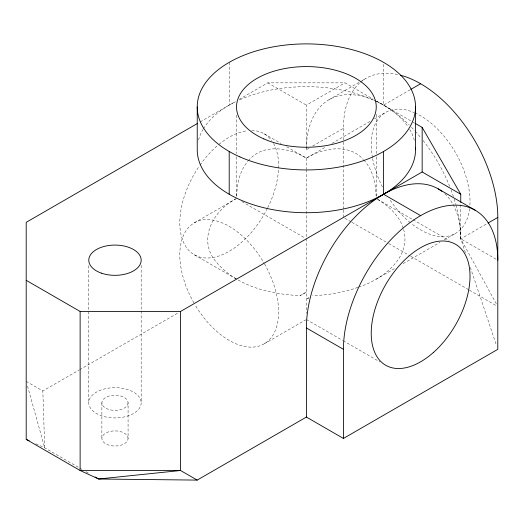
<?xml version="1.0" encoding="UTF-8"?>
<svg xmlns="http://www.w3.org/2000/svg" width="524" height="524" viewBox="0 0 524 524"><rect width="100%" height="100%" fill="white"/><g stroke="black" fill="none" stroke-linecap="round" stroke-linejoin="round"><path stroke-width="0.39" stroke-dasharray="2.62 1.97" d="M236.671 196.133C237.012 183.832 239.737 170.778 247.918 161.215M248.428 160.632C262.766 143.124 289.209 147.513 306.389 158.15C323.229 147.86 348.591 143.19 363.335 159.466M236.527 198.485C214.257 209.508 197.404 238.289 215.115 260.644C235.224 285.862 269.362 294.246 300.213 295.621L306.389 292.058L300.213 295.621M358.652 287.106C382.579 279.423 411.674 257.664 403.578 229.178M200.207 121.876L235.518 101.486M239.029 99.462L267.797 82.851L344.982 82.851L373.042 99.056M309.186 148.082L306.389 149.694L306.389 105.134L344.982 82.851M328.993 99.724L361.147 81.161M361.848 80.761L366.04 78.338M410.135 89.794L383.568 105.134L383.568 62.356M312.677 146.065L343.436 128.308A109.149 63.018 60 0 1 359.385 83.257M194.28 222.877L235.826 198.891M286.667 146.766L306.389 158.15L326.216 146.707M331.875 143.438L370.822 120.952M374.359 118.909L385.69 112.365M26.2 381.38L42.83 390.983L78.986 370.108M79.694 369.695L178.953 312.389M309.134 297.599L306.389 299.184L308.859 297.946M264.135 343.875L305.682 319.889M376.245 279.148L395.365 268.111M403.153 263.618L439.97 242.357M444.214 239.907L455.546 233.363M465.417 252.725L460.753 238.813L487.313 223.479M357.931 287.381C343.384 292.51 327.972 295.182 312.559 295.621M35.835 443.789L44.723 447.876L79.039 467.69M376.553 101.08L414.445 122.957M267.797 82.851L306.389 105.134M444.804 193.769A109.149 63.018 -60 0 1 460.753 238.813L497.8 260.205M264.135 133.758L281.034 143.517M377.66 199.303L412.355 219.333M413.063 219.739L449.173 240.588M344.851 218.246L351.224 221.927M351.931 222.333L388.048 243.182M388.756 243.594L409.997 255.856M410.705 256.269L468.77 289.792M469.478 290.198L496.385 305.734M241.846 201.557L304.988 238.007M194.28 254.756L236.527 279.148M306.389 319.483L342.5 340.331M343.207 340.738L380.024 361.992M79.74 468.089L82.543 469.707M86.047 471.731L89.545 473.755M377.555 199.349C388.703 206.135 399.373 215.613 403.329 228.444M363.839 160.049C372.774 169.684 375.767 183.334 376.108 196.133M455.959 205.133A109.149 63.018 60 0 1 460.753 238.813L496.628 304.411M470.336 267.41L496.503 345.467M27.51 386.077L44.723 447.876L42.83 390.983M460.753 204.786L460.753 238.813M376.245 114.271L376.245 153.519M376.245 156.787L376.245 196.847M343.436 128.308L343.436 209.253M343.436 210.072L343.436 217.427M306.389 158.15L306.389 168.957M306.389 169.691L306.389 313.339M236.527 115.09L236.527 153.519M236.527 156.787L236.527 196.847M229.204 62.356L229.204 105.134M141.166 265.347L141.166 310.162M141.166 310.981L141.166 403.054A26.193 15.124 0 0 1 101.499 415.768A26.193 15.124 0 0 1 102.259 389.574A26.193 15.124 0 0 1 141.166 403.054M128.072 402.799A13.1 7.565 0 0 1 108.429 409.349A13.1 7.565 0 0 1 108.429 396.249A13.1 7.565 0 0 1 128.072 402.799L128.072 438.45A13.1 7.565 0 0 1 108.429 445A13.1 7.565 0 0 1 108.429 431.9A13.1 7.565 0 0 1 128.072 438.45M101.879 402.799L101.879 438.45M88.785 265.655L88.785 402.543M198.537 139.987A109.149 63.018 0 0 1 203.03 129.435M203.417 128.786A109.149 63.018 0 0 1 235.499 101.774M239.94 99.698A109.149 63.018 0 0 1 375.813 101.067M376.546 101.42A109.149 63.018 0 0 1 408.117 126.854M409.748 129.435A109.149 63.018 0 0 1 414.608 141.467M306.389 149.694A109.149 63.018 60 0 1 373.494 100.077M374.929 100.7A109.149 63.018 60 0 1 409.224 125.007M411.451 127.253A109.149 63.018 60 0 1 414.746 130.725M415.283 131.314A109.149 63.018 60 0 1 421.132 138.081M423.13 140.563A109.149 63.018 60 0 1 449.847 186.839M451 189.812A109.149 63.018 60 0 1 453.935 198.255M454.177 199.022A109.149 63.018 60 0 1 455.749 204.373M360.519 82.248A109.149 63.018 60 0 1 398.214 74.644M469.589 208.585A69.856 40.335 60 0 1 410.98 223.244M410.344 222.726A69.856 40.335 60 0 1 389.28 198.865M382.435 187.002A69.856 40.335 60 0 1 372.584 158.451M372.44 157.639A69.856 40.335 60 0 1 414.17 112.595M414.884 112.902A69.856 40.335 60 0 1 469.884 205.454M251.775 130.489A69.856 40.335 -60 0 1 271.982 141.035M273.508 143.452A69.856 40.335 -60 0 1 267.731 207.714M267.391 208.395A69.856 40.335 -60 0 1 193.71 254.415A69.856 40.335 -60 0 1 199.133 166.363M199.998 165.126A69.856 40.335 -60 0 1 218.305 144.919M218.934 144.395A69.856 40.335 -60 0 1 247.361 130.725M264.515 263.873A69.856 40.335 60 0 1 264.325 343.764A69.856 40.335 60 0 1 195.046 304.857M193.9 302.885A69.856 40.335 60 0 1 194.469 222.772A69.856 40.335 60 0 1 264.135 263.212"/><path stroke-width="0.79" d="M197.378 123.507L26.2 222.333L26.2 439.367L80.126 470.506L98.65 479.008L197.194 480.102L306.389 417.058L343.436 438.45L497.8 349.331L497.8 217.427A109.149 63.018 60 0 0 400.644 75.246M410.829 89.394L420.615 83.742M26.2 280.32L80.126 311.459L180.564 311.459L422.161 171.977L460.753 194.253L460.753 202.356M488.014 223.08L497.8 217.427M26.2 439.367L29.161 440.73M415.146 123.363L422.161 127.411L460.753 194.253M438.149 188.85L475.196 210.235M497.8 260.205A109.149 63.018 -60 0 0 420.615 215.646L383.568 194.253L383.568 151.475M441.902 191.339A109.149 63.018 -60 0 0 356.595 215.443A109.149 63.018 -60 0 0 306.389 327.939L343.436 349.325L343.436 438.45M197.194 480.102L180.564 470.506L80.126 470.506L80.126 311.459M95.152 476.991L98.65 479.008L180.564 470.506L180.564 311.459M422.161 127.411L422.161 171.977M415.539 106.916L415.539 149.694M306.389 327.939L306.389 417.058M229.204 151.475L229.204 194.253M197.234 106.916L197.234 149.694A109.149 63.018 0 0 0 308.335 212.705A109.149 63.018 0 0 0 415.473 147.447M343.436 349.325A109.149 63.018 -60 0 1 420.615 215.646M239.94 156.912A109.149 63.018 0 0 0 414.608 115.142A109.149 63.018 0 0 0 264.62 48.693A109.149 63.018 0 0 0 239.94 156.912M263.86 138.912A69.856 40.335 0 0 0 375.649 112.175A69.856 40.335 0 0 0 279.652 69.653A69.856 40.335 0 0 0 263.86 138.912M433.4 352.482A69.856 40.335 -60 0 0 455.546 244.269A69.856 40.335 -60 0 0 372.905 317.551A69.856 40.335 -60 0 0 433.4 352.482M101.499 273.174A26.193 15.124 0 0 0 141.166 260.461A26.193 15.124 0 0 0 102.259 246.981A26.193 15.124 0 0 0 101.499 273.174"/></g></svg>
